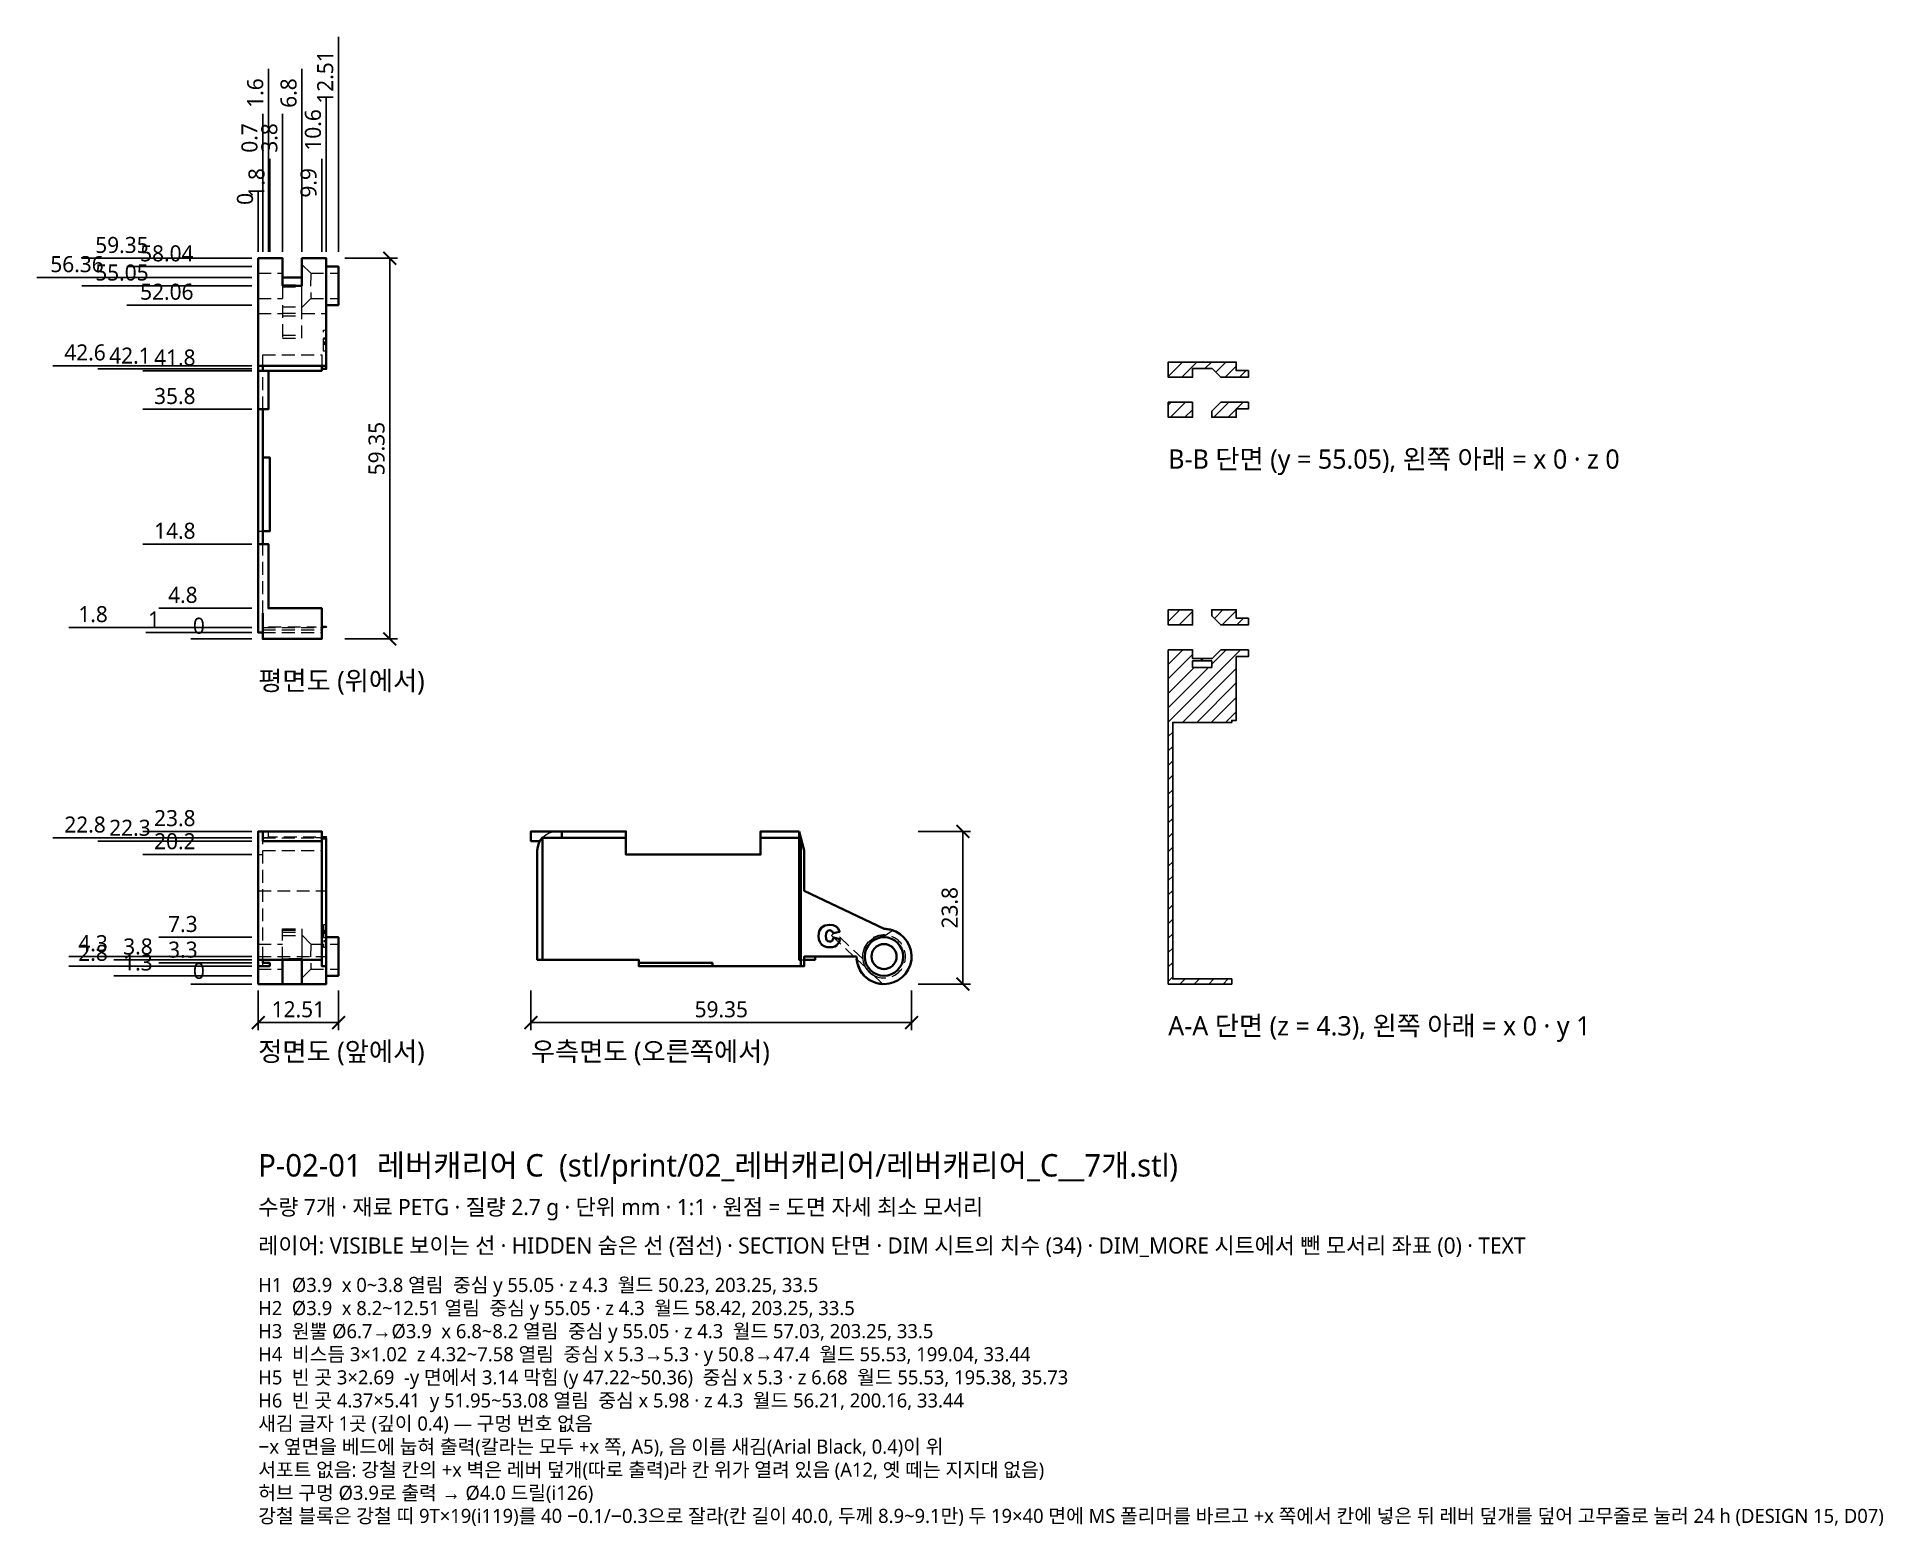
# Model space of a CAD drawing. Header units: millimetres. Extents: x -34 to 253, y -84 to 148.
import ezdxf

# ---------------------------------------------------------------- set-up
doc = ezdxf.new("R2010")
doc.units = ezdxf.units.MM
doc.linetypes.add('HIDDEN', pattern=[3, 2, -1])
for name, color, linetype, lineweight in [('DIM', 4, 'CONTINUOUS', 13), ('HIDDEN', 8, 'HIDDEN', 18), ('SECTION', 5, 'CONTINUOUS', 25), ('TEXT', 7, 'CONTINUOUS', 18), ('VISIBLE', 7, 'CONTINUOUS', 35)]:
    doc.layers.add(name, color=color, linetype=linetype, lineweight=lineweight)
doc.styles.add('KR', font='malgun.ttf')
doc.dimstyles.new('TOCCATA', dxfattribs={"dimtxt": 2.5, "dimasz": 2, "dimexe": 1.2, "dimexo": 1, "dimgap": 0.8, "dimtad": 1, "dimdsep": 46, "dimtxsty": 'KR', "dimblk": 'ARCHTICK', "dimcen": 2.5, "dimazin": 3, "dimtfac": 0.5, "dimtmove": 2, "dimatfit": 3})

# ---------------------------------------------------------------- blocks, each defined once
blk = doc.blocks.new('_ARCHTICK')
at = {"color": 0, "linetype": 'BYBLOCK', "const_width": 0.15}
blk.add_lwpolyline([(-0.5, -0.5), (0.5, 0.5)], dxfattribs=at)
blk = doc.blocks.new('*D7')
for p, q in [((1.6, 131.15), (1.6, 142.65)), ((1.6, 127.15), (1.6, 131.15)), ((1.6, 114.15), (1.6, 127.15))]:
    blk.add_line(p, q)
at = {"layer": 'Defpoints'}
for p in [(1.6, 135.15), (1.6, 113.15), (0, 53.8)]:
    blk.add_point(p, dxfattribs=at)
at = {"layer": 'DIM', "insert": (-0.45, 138.9), "char_height": 2.5, "attachment_point": 5, "rotation": 90, "style": 'KR'}
blk.add_mtext('1.6', dxfattribs=at)
blk = doc.blocks.new('*D9')
for p, q in [((3.8, 124.15), (3.8, 135.65)), ((3.8, 120.15), (3.8, 124.15)), ((3.8, 114.15), (3.8, 120.15))]:
    blk.add_line(p, q)
at = {"layer": 'Defpoints'}
for p in [(3.8, 128.15), (3.8, 113.15), (0, 53.8)]:
    blk.add_point(p, dxfattribs=at)
at = {"layer": 'DIM', "insert": (1.75, 131.9), "char_height": 2.5, "attachment_point": 5, "rotation": 90, "style": 'KR'}
blk.add_mtext('3.8', dxfattribs=at)
blk = doc.blocks.new('*D13')
for p, q in [((12.51, 131.15), (12.51, 147.65)), ((12.51, 127.15), (12.51, 131.15)), ((12.51, 114.15), (12.51, 127.15))]:
    blk.add_line(p, q)
at = {"layer": 'Defpoints'}
for p in [(12.51, 135.15), (12.51, 113.15), (0, 53.8)]:
    blk.add_point(p, dxfattribs=at)
at = {"layer": 'DIM', "insert": (10.46, 141.4), "char_height": 2.5, "attachment_point": 5, "rotation": 90, "style": 'KR'}
blk.add_mtext('12.51', dxfattribs=at)

msp = doc.modelspace()

# ---------------------------------------------------------------- hatches: boundary and pattern name
at = {"layer": 'SECTION'}
h = msp.add_hatch(dxfattribs=at)
h.set_pattern_fill('ANSI31', scale=0.5)
h.paths.add_polyline_path([(145.66, 95.946), (148.65, 95.946), (148.65, 96.01), (150.06, 94.6), (154.37, 94.6), (154.37, 95.65), (152.46, 95.65), (152.46, 96.95), (141.86, 96.95), (141.86, 94.6), (145.66, 94.6)])
h.paths.add_polyline_path([(145.66, 90.7), (141.86, 90.7), (141.86, 88.35), (145.66, 88.35)])
h.paths.add_polyline_path([(152.46, 89.65), (154.37, 89.65), (154.37, 90.7), (150.06, 90.7), (148.66, 89.3), (148.66, 88.35), (152.46, 88.35)])
h = msp.add_hatch(dxfattribs=at)
h.set_pattern_fill('ANSI31', scale=0.5)
h.paths.add_polyline_path([(145.66, 58.35), (141.86, 58.35), (141.86, 56), (145.66, 56)])
h.paths.add_polyline_path([(154.37, 57.045), (152.46, 57.045), (152.46, 58.35), (148.66, 58.35), (148.66, 57.4), (150.06, 56), (154.37, 56)])
h.paths.add_polyline_path([(145.66, 50.376), (148.66, 50.376), (148.66, 49.36), (145.66, 49.36)])
h.paths.add_polyline_path([(151.76, 0.8), (142.56, 0.8), (142.56, 40.8), (151.76, 40.8), (151.76, 41.1), (152.46, 41.1), (152.46, 51.055), (154.37, 51.055), (154.37, 52.1), (150.06, 52.1), (148.65, 50.69), (148.65, 50.751), (145.66, 50.751), (145.66, 52.1), (141.86, 52.1), (141.86, 0), (151.76, 0)])

# ---------------------------------------------------------------- linework, layer by layer
at = {"layer": 'HIDDEN'}
for points in [[(0, 110.8), (3.8, 110.8)], [(8.2, 110.8), (6.8, 112.2)], [(8.2, 110.8), (12.51, 110.8)], [(0, 106.9), (3.8, 106.9)], [(3.8, 109.02), (6.79, 109.02)], [(3.8, 108.85), (3.8, 100.67), (6.8, 100.67), (6.8, 108.85)], [(3.8, 108.68), (6.8, 108.68)], [(8.2, 106.9), (6.79, 105.49), (6.79, 109.084), (6.8, 109.071)], [(6.8, 107.207), (6.79, 107.232)], [(8.2, 106.9), (12.51, 106.9)], [(0, 104.55), (3.8, 104.55)], [(3.8, 105.57), (6.79, 105.57)], [(3.8, 105.55), (6.79, 105.55)], [(3.8, 104.57), (6.8, 104.57)], [(3.8, 104.16), (6.8, 104.16)], [(6.79, 105.931), (6.8, 105.954)], [(6.79, 105.511), (6.8, 105.521)], [(6.8, 104.55), (10.6, 104.55)], [(3.8, 101.14), (6.8, 101.14)], [(10.6, 98.639), (10.2, 98.639), (10.2, 101.961), (10.6, 101.961)], [(10.2, 101.93), (10.6, 101.93)], [(10.2, 100.749), (10.6, 100.749)], [(0.7, 96.4), (0.7, 98.1), (9.9, 98.1), (9.9, 96.4)], [(10.2, 100.586), (10.6, 100.586)], [(10.2, 100.111), (10.6, 100.111)], [(10.2, 100.109), (10.6, 100.109)], [(10.2, 99.933), (10.6, 99.933)], [(10.2, 99.909), (10.6, 99.909)], [(10.2, 99.779), (10.6, 99.779)], [(0.7, 89.6), (0.7, 95.6)], [(0, 70.6), (0.7, 70.6)], [(0.7, 57.8), (0.7, 68.6)], [(0.7, 55.6), (9.9, 55.6)], [(0.7, 55.2), (9.9, 55.2)], [(0.7, 54.8), (9.9, 54.8)], [(1.6, 55.6), (1.6, 55.676), (9, 55.676), (9, 55.6)], [(1.6, 22.805), (1.6, 23.8)], [(44.39, 22.92), (44.84, 23.29)], [(44.84, 23.29), (44.83, 23.282)], [(44.84, 23.29), (45.36, 23.57)], [(44.84, 23.29), (44.85, 23.295)], [(45.36, 23.57), (45.92, 23.74), (46.472, 23.796)], [(0, 20.2), (0.7, 20.2)], [(0.7, 22.836), (1.6, 22.836)], [(0.7, 22.823), (1.6, 22.823)], [(0.7, 22.805), (9.9, 22.805)], [(0.7, 22.8), (9.9, 22.8)], [(0.7, 3.8), (0.7, 22.3)], [(0.7, 20.8), (9.9, 20.8)], [(9.9, 22.823), (9, 22.823), (9, 22.915), (1.6, 22.915)], [(9, 22.836), (9.9, 22.836)], [(44.31, 22.836), (44.386, 22.915)], [(85.091, 20.847), (84.61, 22.05)], [(0, 14.561), (10.6, 14.561)], [(10.6, 9.263), (10.2, 9.263), (10.2, 5.737), (10.6, 5.737)], [(0, 6.25), (3.8, 6.25)], [(3.8, 3.799), (3.8, 8.6), (6.8, 8.6), (6.8, 3.799)], [(3.8, 8.39), (6.8, 8.39)], [(3.8, 8.09), (6.8, 8.09)], [(8.2, 6.25), (6.79, 7.66), (6.79, 3.93), (3.8, 3.93)], [(3.8, 7.6), (6.79, 7.6)], [(3.8, 7.58), (6.8, 7.58)], [(6.8, 7.635), (6.79, 7.645)], [(8.2, 6.25), (12.51, 6.25)], [(10.2, 8.382), (10.6, 8.382)], [(10.2, 8.318), (10.6, 8.318)], [(10.2, 8.129), (10.6, 8.129)], [(10.2, 7.919), (10.6, 7.919)], [(10.2, 7.26), (10.6, 7.26)], [(10.2, 6.801), (10.6, 6.801)], [(10.2, 6.767), (10.6, 6.767)], [(10.2, 6.667), (10.6, 6.667)], [(10.2, 6.658), (10.6, 6.658)], [(10.2, 6.621), (10.6, 6.621)], [(89.85, 8.09), (89.38, 7.58), (92.87, 4.3)], [(94.28, 3.93), (89.85, 8.09)], [(94.26, 4.32), (94.28, 4.7), (94.35, 5.07), (94.46, 5.44), (94.61, 5.79), (94.8, 6.12), (95.03, 6.42), (95.29, 6.7), (95.59, 6.94), (95.9, 7.15), (96.24, 7.33), (96.6, 7.46), (96.97, 7.55), (97.35, 7.59), (97.73, 7.6), (98.853, 8.378)], [(96.35, 5.827), (96.373, 5.847), (96.5, 5.932)], [(96.677, 6.034), (96.814, 6.102), (96.843, 6.111)], [(96.982, 6.159), (97.055, 6.184), (97.131, 6.199)], [(97.275, 6.227), (97.305, 6.233), (97.458, 6.243)], [(97.662, 6.243), (97.814, 6.233), (97.844, 6.227)], [(97.989, 6.199), (98.065, 6.184), (98.138, 6.159)], [(98.277, 6.111), (98.306, 6.102), (98.443, 6.034)], [(98.62, 5.932), (98.747, 5.847), (98.77, 5.827)], [(0, 4.3), (10.6, 4.3)], [(0.7, 2.8), (0.7, 3.3)], [(3.8, 3.92), (6.8, 3.92)], [(6.8, 3.976), (6.79, 3.986)], [(84.608, 3.8), (85.11, 3.8)], [(93.312, 3.89), (94.81, 2.48), (94.89, 2.36), (94.98, 2.24), (95.08, 2.12), (95.18, 2.01)], [(94.231, 3.976), (94.239, 3.863), (94.324, 3.433), (94.465, 3.018), (94.664, 2.618)], [(94.28, 3.93), (94.26, 4.32)], [(95.617, 4.402), (95.627, 4.555), (95.633, 4.585)], [(95.617, 4.198), (95.627, 4.045), (95.633, 4.015)], [(95.661, 4.728), (95.676, 4.804), (95.701, 4.878)], [(95.661, 3.872), (95.677, 3.795), (95.701, 3.722)], [(95.748, 5.017), (95.758, 5.046)], [(95.758, 3.554), (95.748, 3.583)], [(95.758, 5.046), (95.826, 5.183)], [(95.826, 3.417), (95.758, 3.554)], [(95.928, 5.36), (96.013, 5.487), (96.033, 5.51)], [(95.928, 3.24), (96.013, 3.113), (96.033, 3.09)], [(96.13, 5.62), (96.181, 5.679), (96.239, 5.73)], [(96.13, 2.979), (96.181, 2.921), (96.239, 2.87)], [(98.881, 5.73), (98.939, 5.679), (98.99, 5.621)], [(98.881, 2.87), (98.939, 2.921), (98.99, 2.98)], [(99.086, 3.089), (99.107, 3.112), (99.192, 3.24)], [(99.087, 5.51), (99.107, 5.487), (99.192, 5.36)], [(99.362, 5.046), (99.294, 5.183)], [(99.294, 3.417), (99.362, 3.554)], [(99.372, 5.017), (99.362, 5.046)], [(99.362, 3.554), (99.372, 3.583)], [(99.419, 4.878), (99.443, 4.805), (99.459, 4.729)], [(99.419, 3.722), (99.443, 3.795), (99.459, 3.871)], [(99.493, 4.554), (99.487, 4.584)], [(99.487, 4.016), (99.493, 4.046), (99.503, 4.198)], [(99.503, 4.402), (99.493, 4.555)], [(0, 2.35), (3.8, 2.35)], [(6.8, 1.383), (6.79, 1.359), (6.79, 2.639), (6.8, 2.618)], [(8.2, 2.35), (6.8, 0.95)], [(8.2, 2.35), (12.51, 2.35)], [(94.664, 2.617), (94.64, 2.64)], [(94.641, 2.639), (94.894, 2.255), (95.184, 1.924), (95.515, 1.634), (95.88, 1.39), (95.942, 1.359)], [(95.18, 2.01), (95.51, 1.71), (95.63, 1.62), (95.75, 1.54), (97.367, 0.021)], [(96.35, 2.773), (96.373, 2.753), (96.5, 2.668)], [(96.677, 2.566), (96.814, 2.498), (96.843, 2.489)], [(96.982, 2.441), (97.055, 2.416), (97.131, 2.401)], [(97.275, 2.373), (97.305, 2.367), (97.458, 2.357)], [(97.662, 2.357), (97.815, 2.367), (97.845, 2.373)], [(97.989, 2.401), (98.065, 2.416), (98.138, 2.441)], [(98.277, 2.489), (98.306, 2.498), (98.443, 2.566)], [(98.62, 2.668), (98.747, 2.753), (98.77, 2.773)]]:
    msp.add_lwpolyline(points, dxfattribs=at)
for centre, radius, start, end in [((34.487, 108.852), 26.327, 175.76217, -175.75275), ((34.487, 4.298), 26.327, 175.75275, -175.76217), ((97.552, 4.308), 3.349, 85.8382, -174.47531), ((97.561, 4.299), 3.349, -119.40831, 86.22745)]:
    msp.add_arc(centre, radius, start, end, dxfattribs=at)
at = {"layer": 'SECTION'}
for points in [[(145.66, 95.946), (148.65, 95.946), (148.65, 96.01), (150.06, 94.6), (154.37, 94.6), (154.37, 95.65), (152.46, 95.65), (152.46, 96.95), (141.86, 96.95), (141.86, 94.6), (145.66, 94.6)], [(145.66, 90.7), (141.86, 90.7), (141.86, 88.35), (145.66, 88.35)], [(152.46, 89.65), (154.37, 89.65), (154.37, 90.7), (150.06, 90.7), (148.66, 89.3), (148.66, 88.35), (152.46, 88.35)], [(145.66, 58.35), (141.86, 58.35), (141.86, 56), (145.66, 56)], [(154.37, 57.045), (152.46, 57.045), (152.46, 58.35), (148.66, 58.35), (148.66, 57.4), (150.06, 56), (154.37, 56)], [(151.76, 0.8), (142.56, 0.8), (142.56, 40.8), (151.76, 40.8), (151.76, 41.1), (152.46, 41.1), (152.46, 51.055), (154.37, 51.055), (154.37, 52.1), (150.06, 52.1), (148.65, 50.69), (148.65, 50.751), (145.66, 50.751), (145.66, 52.1), (141.86, 52.1), (141.86, 0), (151.76, 0)], [(145.66, 50.376), (148.66, 50.376), (148.66, 49.36), (145.66, 49.36)]]:
    msp.add_lwpolyline(points, close=True, dxfattribs=at)
at = {"layer": 'VISIBLE'}
for points in [[(0.7, 54.8), (0, 54.8), (0, 113.15), (3.8, 113.15), (3.8, 108.85), (6.8, 108.85), (6.8, 113.15), (10.6, 113.15), (10.6, 95.9), (9.9, 95.9)], [(3.8, 110.16), (6.8, 110.16)], [(10.6, 105.855), (12.51, 105.855), (12.51, 111.845), (10.6, 111.845)], [(0, 96.4), (10.6, 96.4)], [(0, 89.6), (1.6, 89.6), (1.6, 95.6), (0, 95.6)], [(0.7, 95.6), (0.7, 96.4)], [(1.607, 95.6), (9.9, 95.6), (9.9, 96.4)], [(0.7, 68.6), (0.7, 89.6)], [(0.7, 70.6), (1.8, 70.6), (1.8, 82.1), (0.7, 82.1)], [(0, 68.6), (1.6, 68.6), (1.6, 58.6), (9.9, 58.6), (9.9, 53.8), (0.7, 53.8), (0.7, 57.8)], [(9.9, 55.6), (10.6, 55.68), (9.9, 55.68)], [(10.6, 2.8), (9.9, 2.8), (9.9, 23.8), (0, 23.8), (0, 0), (10.6, 0), (10.6, 22.675), (9.9, 22.675)], [(0.7, 23.8), (0.7, 22.3), (9.9, 22.3)], [(84.31, 23.8), (78.31, 23.8), (78.31, 20.2), (57.31, 20.2), (57.31, 23.8), (42.51, 23.8), (42.51, 22.3), (43.91, 22.3), (44, 22.45), (44.11, 22.6), (44.23, 22.75)], [(46.472, 23.796), (46.51, 23.8)], [(47.31, 22.805), (47.31, 23.8)], [(84.31, 23.8), (84.31, 22.805), (78.31, 22.805)], [(84.31, 23.8), (85.11, 20.8)], [(9.9, 22.823), (10.6, 22.92), (9.9, 22.92)], [(44.39, 22.92), (44.02, 22.47), (43.74, 21.95), (43.57, 21.39), (43.51, 20.8), (43.51, 3.8), (59.31, 3.8), (59.31, 2.8), (85.11, 2.8), (85.11, 4.3), (93.26, 4.3)], [(44.23, 22.75), (44.31, 22.836), (44.31, 22.823)], [(44.31, 3.8), (44.31, 22.805), (57.31, 22.805)], [(84.61, 3.8), (84.31, 3.8), (84.31, 22.8), (84.61, 22.05)], [(84.61, 2.8), (84.61, 22.675)], [(85.11, 20.8), (85.091, 20.847)], [(85.11, 20.8), (85.11, 14.561), (97.56, 8.6)], [(90.089, 8.998), (89.642, 9.199), (89.068, 9.263), (88.348, 9.15), (87.807, 8.812), (87.795, 8.799), (87.461, 8.252), (87.349, 7.505), (87.413, 6.932), (87.603, 6.473), (87.884, 6.126), (88.22, 5.897), (88.621, 5.777), (89.121, 5.737), (89.534, 5.769), (89.871, 5.869), (90.152, 6.039), (90.375, 6.266), (90.55, 6.561), (90.67, 6.917), (90.669, 6.946), (90.655, 6.972), (90.636, 6.985), (89.732, 7.259), (89.708, 7.259), (89.682, 7.247), (89.667, 7.229), (89.577, 6.951), (89.459, 6.767), (89.296, 6.658), (89.063, 6.621), (88.819, 6.667), (88.643, 6.801), (88.529, 7.068), (88.489, 7.514), (88.522, 7.884), (88.619, 8.129), (88.821, 8.318), (89.101, 8.382), (89.23, 8.368), (89.346, 8.325), (89.449, 8.257), (89.534, 8.165), (89.579, 8.085), (89.631, 7.948), (89.647, 7.931), (89.674, 7.92), (89.692, 7.92), (90.605, 8.124), (90.624, 8.138), (90.636, 8.158), (90.64, 8.175), (90.637, 8.198), (90.409, 8.669)], [(90.089, 8.998), (90.409, 8.669)], [(90.089, 8.998), (90.409, 8.669)], [(10.6, 1.3), (12.51, 1.3), (12.51, 7.3), (10.6, 7.3)], [(95.871, 5.275), (96.066, 5.554), (96.307, 5.794)], [(96.306, 5.793), (96.585, 5.989)], [(96.334, 5.813), (96.35, 5.827)], [(96.585, 5.989), (96.5, 5.932)], [(96.585, 5.989), (96.893, 6.132), (97.221, 6.22)], [(96.585, 5.989), (96.677, 6.034)], [(96.843, 6.111), (96.862, 6.118)], [(96.948, 6.147), (96.982, 6.159)], [(97.131, 6.199), (97.167, 6.206)], [(97.221, 6.22), (97.56, 6.25)], [(97.221, 6.22), (97.275, 6.227)], [(97.458, 6.243), (97.56, 6.25), (97.662, 6.243)], [(97.56, 8.6), (98.67, 8.45)], [(97.56, 6.25), (97.898, 6.22), (98.227, 6.132), (98.535, 5.989)], [(97.865, 6.223), (97.844, 6.227)], [(97.989, 6.199), (97.953, 6.206)], [(98.172, 6.147), (98.138, 6.159)], [(98.277, 6.111), (98.258, 6.118)], [(98.535, 5.989), (98.443, 6.034)], [(98.535, 5.989), (98.814, 5.794)], [(98.535, 5.989), (98.62, 5.932)], [(98.786, 5.813), (98.77, 5.827)], [(99.054, 5.553), (98.813, 5.794)], [(0, 3.8), (9.9, 3.8)], [(0, 2.8), (1.8, 2.8), (1.8, 3.3), (0.7, 3.3), (0.7, 3.8)], [(3.8, 0), (3.8, 3.799)], [(6.8, 0), (6.8, 3.799)], [(59.31, 3.3), (70.81, 3.3), (70.81, 2.8)], [(85.11, 3.8), (86.81, 3.8), (86.81, 4.3)], [(93.41, 3.19), (93.26, 4.3)], [(93.313, 3.889), (93.28, 3.92), (93.35, 3.44)], [(93.35, 3.44), (93.424, 3.156)], [(93.35, 3.44), (93.47, 2.98), (93.64, 2.54)], [(93.41, 3.19), (93.84, 2.15), (94.52, 1.26)], [(95.61, 4.3), (95.64, 4.64), (95.728, 4.967), (95.871, 5.275)], [(95.61, 4.3), (95.617, 4.402)], [(95.61, 4.3), (95.64, 3.961), (95.727, 3.633), (95.871, 3.325)], [(95.61, 4.3), (95.617, 4.198)], [(95.633, 4.585), (95.637, 4.605)], [(95.637, 3.995), (95.633, 4.015)], [(95.654, 4.693), (95.661, 4.728)], [(95.661, 3.872), (95.654, 3.907)], [(95.701, 4.878), (95.713, 4.913)], [(95.713, 3.687), (95.701, 3.722)], [(95.742, 4.997), (95.748, 5.017)], [(95.748, 3.583), (95.742, 3.603)], [(95.871, 5.275), (95.826, 5.183)], [(95.871, 3.325), (95.826, 3.417)], [(95.871, 5.275), (95.928, 5.36)], [(95.871, 3.325), (96.066, 3.047), (96.307, 2.806)], [(95.871, 3.325), (95.928, 3.24)], [(96.033, 5.51), (96.047, 5.526)], [(96.047, 3.074), (96.033, 3.09)], [(96.106, 5.593), (96.13, 5.62)], [(96.13, 2.979), (96.106, 3.006)], [(96.239, 5.73), (96.266, 5.754)], [(98.813, 2.806), (99.054, 3.047)], [(98.881, 5.73), (98.853, 5.754)], [(99.054, 5.553), (98.99, 5.621)], [(99.054, 3.047), (98.99, 2.98)], [(99.054, 5.553), (99.249, 5.275)], [(99.054, 5.553), (99.087, 5.51)], [(99.054, 3.047), (99.249, 3.325)], [(99.054, 3.047), (99.073, 3.074)], [(99.073, 3.074), (99.086, 3.089)], [(99.249, 5.275), (99.192, 5.36)], [(99.249, 3.325), (99.192, 3.24)], [(99.249, 5.275), (99.392, 4.967), (99.48, 4.639), (99.51, 4.3)], [(99.249, 5.275), (99.294, 5.183)], [(99.249, 3.325), (99.392, 3.633)], [(99.249, 3.325), (99.294, 3.417)], [(99.378, 4.997), (99.372, 5.017)], [(99.392, 3.633), (99.372, 3.583)], [(99.392, 3.633), (99.481, 3.962), (99.51, 4.3)], [(99.419, 4.878), (99.407, 4.912)], [(99.407, 3.688), (99.419, 3.722)], [(99.466, 4.694), (99.459, 4.729)], [(99.459, 3.871), (99.466, 3.906)], [(99.487, 4.584), (99.483, 4.604)], [(99.483, 3.996), (99.487, 4.016)], [(99.51, 4.3), (99.503, 4.402)], [(99.51, 4.3), (99.503, 4.198)], [(93.64, 2.54), (93.86, 2.11)], [(93.64, 2.54), (93.86, 2.11)], [(93.86, 2.11), (94.12, 1.72), (94.43, 1.35), (94.77, 1.03), (95.15, 0.74), (95.56, 0.49)], [(94.52, 1.26), (94.506, 1.279)], [(94.52, 1.26), (95.41, 0.58)], [(95.41, 0.58), (95.401, 0.587), (95.41, 0.58)], [(95.41, 0.58), (96.45, 0.15)], [(96.45, 0.15), (96, 0.29), (95.56, 0.49)], [(96.266, 2.846), (96.239, 2.87)], [(96.585, 2.611), (96.305, 2.807)], [(96.35, 2.773), (96.335, 2.787)], [(96.45, 0.15), (97.56, 0)], [(96.45, 0.15), (96.92, 0.05), (97.39, 0), (97.366, 0.023)], [(96.585, 2.611), (96.5, 2.668)], [(96.585, 2.611), (96.893, 2.468)], [(96.585, 2.611), (96.677, 2.566)], [(96.862, 2.482), (96.843, 2.489)], [(96.893, 2.468), (97.221, 2.38)], [(96.893, 2.468), (96.982, 2.441)], [(97.167, 2.394), (97.131, 2.401)], [(97.221, 2.38), (97.56, 2.35)], [(97.221, 2.38), (97.275, 2.373)], [(97.56, 2.35), (97.458, 2.357)], [(97.56, 2.35), (97.899, 2.38)], [(97.56, 2.35), (97.662, 2.357)], [(97.845, 2.373), (97.865, 2.377)], [(97.899, 2.38), (98.227, 2.468)], [(97.899, 2.38), (97.989, 2.401)], [(98.138, 2.441), (98.172, 2.453)], [(98.227, 2.468), (98.535, 2.611)], [(98.227, 2.468), (98.258, 2.482)], [(98.258, 2.482), (98.277, 2.489)], [(98.535, 2.611), (98.443, 2.566)], [(98.535, 2.611), (98.814, 2.806)], [(98.535, 2.611), (98.62, 2.668)], [(98.77, 2.773), (98.786, 2.787)], [(98.853, 2.846), (98.881, 2.87)]]:
    msp.add_lwpolyline(points, dxfattribs=at)
msp.add_circle((97.56, 4.3), 3, dxfattribs=at)
for centre, radius, start, end in [((97.693, 5.286), 3.312, 69.44427, 92.29203), ((97.56, 4.3), 4.297, -89.99799, 75.02577)]:
    msp.add_arc(centre, radius, start, end, dxfattribs=at)

# ---------------------------------------------------------------- texts
at = {"layer": 'TEXT', "style": 'KR'}
for s, height, p in [('B-B 단면 (y = 55.05), 왼쪽 아래 = x 0 · z 0', 3, (141.86, 80.35)), ('평면도 (위에서)', 3, (0, 45.8)), ('A-A 단면 (z = 4.3), 왼쪽 아래 = x 0 · y 1', 3, (141.86, -8)), ('정면도 (앞에서)', 3, (0, -12)), ('우측면도 (오른쪽에서)', 3, (42.51, -12)), ('P-02-01  레버캐리어 C  (stl/print/02_레버캐리어/레버캐리어_C__7개.stl)', 3.5, (0, -30)), ('수량 7개 · 재료 PETG · 질량 2.7 g · 단위 mm · 1:1 · 원점 = 도면 자세 최소 모서리', 2.5, (0, -36)), ('레이어: VISIBLE 보이는 선 · HIDDEN 숨은 선 (점선) · SECTION 단면 · DIM 시트의 치수 (34) · DIM_MORE 시트에서 뺀 모서리 좌표 (0) · TEXT', 2.5, (0, -42)), ('H1  Ø3.9  x 0~3.8 열림  중심 y 55.05 · z 4.3  월드 50.23, 203.25, 33.5', 2.2, (0, -48)), ('H2  Ø3.9  x 8.2~12.51 열림  중심 y 55.05 · z 4.3  월드 58.42, 203.25, 33.5', 2.2, (0, -51.6)), ('H3  원뿔 Ø6.7→Ø3.9  x 6.8~8.2 열림  중심 y 55.05 · z 4.3  월드 57.03, 203.25, 33.5', 2.2, (0, -55.2)), ('H4  비스듬 3×1.02  z 4.32~7.58 열림  중심 x 5.3→5.3 · y 50.8→47.4  월드 55.53, 199.04, 33.44', 2.2, (0, -58.8)), ('H5  빈 곳 3×2.69  -y 면에서 3.14 막힘 (y 47.22~50.36)  중심 x 5.3 · z 6.68  월드 55.53, 195.38, 35.73', 2.2, (0, -62.4)), ('H6  빈 곳 4.37×5.41  y 51.95~53.08 열림  중심 x 5.98 · z 4.3  월드 56.21, 200.16, 33.44', 2.2, (0, -66)), ('새김 글자 1곳 (깊이 0.4) — 구멍 번호 없음', 2.2, (0, -69.6)), ('−x 옆면을 베드에 눕혀 출력(칼라는 모두 +x 쪽, A5), 음 이름 새김(Arial Black, 0.4)이 위', 2.2, (0, -73.2)), ('서포트 없음: 강철 칸의 +x 벽은 레버 덮개(따로 출력)라 칸 위가 열려 있음 (A12, 옛 떼는 지지대 없음)', 2.2, (0, -76.8)), ('허브 구멍 Ø3.9로 출력 → Ø4.0 드릴(i126)', 2.2, (0, -80.4)), ('강철 블록은 강철 띠 9T×19(i119)를 40 −0.1/−0.3으로 잘라(칸 길이 40.0, 두께 8.9~9.1만) 두 19×40 면에 MS 폴리머를 바르고 +x 쪽에서 칸에 넣은 뒤 레버 덮개를 덮어 고무줄로 눌러 24 h (DESIGN 15, D07)', 2.2, (0, -84))]:
    msp.add_text(s, height=height, dxfattribs=at).set_placement(p)

# ---------------------------------------------------------------- dimensions: what is measured, and where the dimension line sits
at = {"layer": 'DIM'}
for feature_location, offset, picture, middle in [((12.51, 113.15), (0, 22), '*D13', (10.46, 141.4)), ((1.6, 113.15), (0, 22), '*D7', (-0.45, 138.9)), ((3.8, 113.15), (0, 15), '*D9', (1.75, 131.9))]:
    dim = msp.add_ordinate_dim(feature_location=feature_location, offset=offset, dtype=1, origin=(0, 53.8), dimstyle='TOCCATA', dxfattribs=at)
    dim.commit()
    dim.dimension.update_dxf_attribs({"geometry": picture, "text_midpoint": middle})
for feature_location, offset, dtype, origin in [((6.8, 113.15), (0, 22), 1, (0, 53.8)), ((10.6, 113.15), (0, 15), 1, (0, 53.8)), ((0.7, 113.15), (0, 15), 1, (0, 53.8)), ((1.8, 113.15), (0, 8), 1, (0, 53.8)), ((9.9, 113.15), (0, 8), 1, (0, 53.8)), ((0, 113.149997711), (0, 8), 1, (0, 53.799999237)), ((0, 113.15), (-15, 0), 0, (0, 53.8)), ((0, 111.84), (-8, 0), 0, (0, 53.8)), ((0, 110.16), (-22, 0), 0, (0, 53.8)), ((0, 108.85), (-15, 0), 0, (0, 53.8)), ((0, 105.86), (-8, 0), 0, (0, 53.8)), ((0, 96.4), (-22, 0), 0, (0, 53.8)), ((0, 95.9), (-15, 0), 0, (0, 53.8)), ((0, 95.6), (-8, 0), 0, (0, 53.8)), ((0, 89.6), (-8, 0), 0, (0, 53.8)), ((0, 68.6), (-8, 0), 0, (0, 53.8)), ((0, 58.6), (-8, 0), 0, (0, 53.8)), ((0, 55.6), (-22, 0), 0, (0, 53.8)), ((0, 54.8), (-15, 0), 0, (0, 53.8)), ((0, 53.799999237), (-8, 0), 0, (0, 53.799999237)), ((0, 22.8), (-22, 0), 0, (0, 0)), ((0, 22.3), (-15, 0), 0, (0, 0)), ((0, 23.8), (-8, 0), 0, (0, 0)), ((0, 20.2), (-8, 0), 0, (0, 0)), ((0, 7.3), (-8, 0), 0, (0, 0)), ((0, 4.3), (-22, 0), 0, (0, 0)), ((0, 2.8), (-22, 0), 0, (0, 0)), ((0, 3.8), (-15, 0), 0, (0, 0)), ((0, 3.3), (-8, 0), 0, (0, 0)), ((0, 1.3), (-15, 0), 0, (0, 0)), ((0, 0), (-8, 0), 0, (0, 0))]:
    msp.add_ordinate_dim(feature_location=feature_location, offset=offset, dtype=dtype, origin=origin, dimstyle='TOCCATA', dxfattribs=at).render()
for base, p1, p2 in [((20.51, 53.8), (12.51, 53.8), (12.51, 113.15)), ((109.86, 0), (101.86, 0), (101.86, 23.8))]:
    msp.add_linear_dim(base=base, p1=p1, p2=p2, angle=90, dimstyle='TOCCATA', dxfattribs=at).render()
for base, p1, p2 in [((0, -6), (0, 0), (12.51, 0)), ((42.51, -6), (42.51, 0), (101.86, 0))]:
    msp.add_linear_dim(base=base, p1=p1, p2=p2, dimstyle='TOCCATA', dxfattribs=at).render()

doc.saveas('drawing.dxf')
